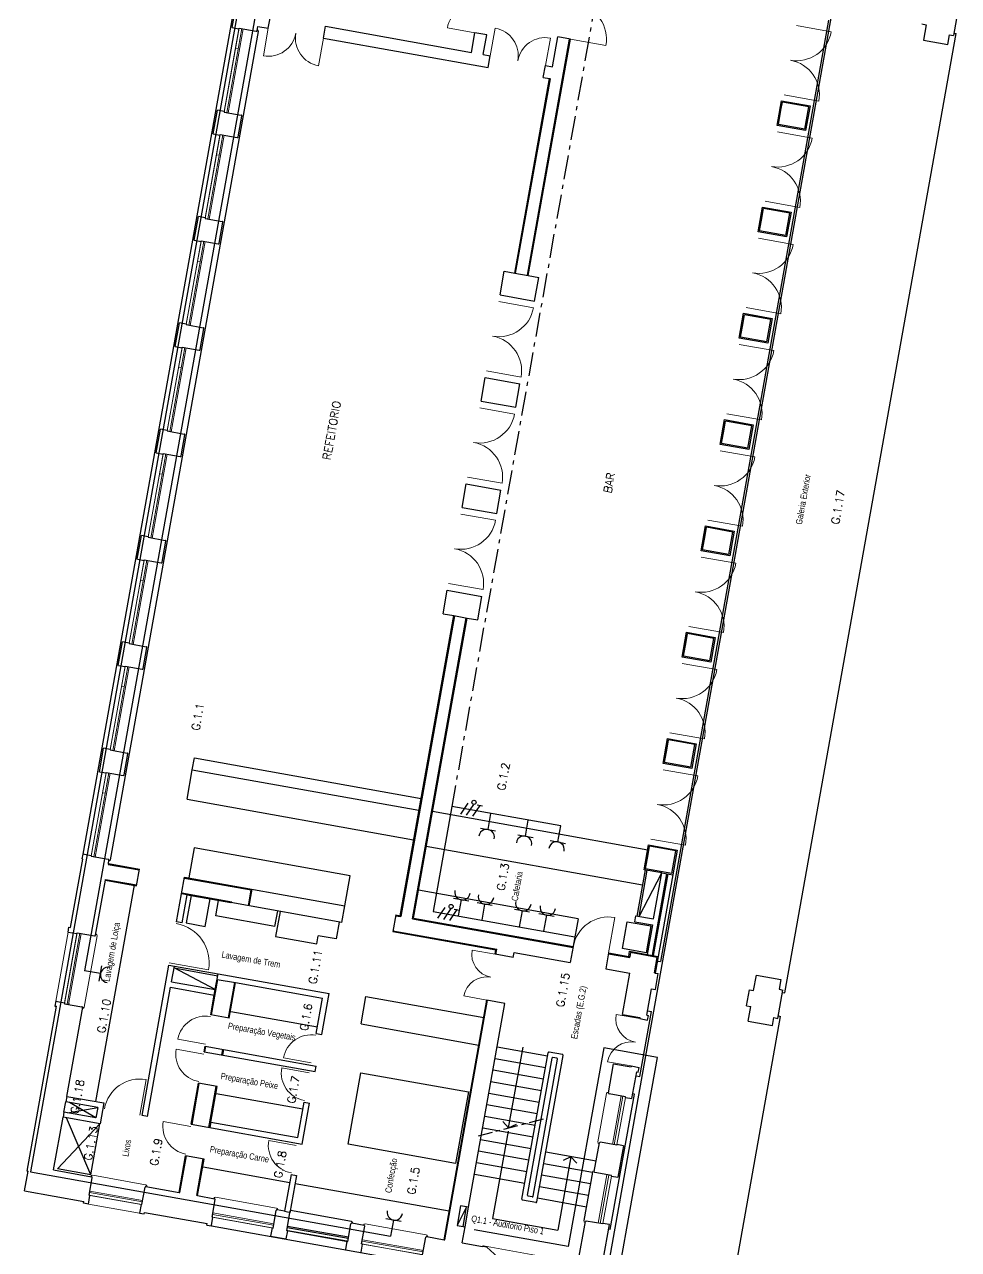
# Model space of a CAD drawing. Header units: millimetres. Extents: x -91023 to -90865, y -106382 to -106247.
# Drawn here: x -90984.23 to -90960.88, y -106333.04 to -106302.42 of the extents above; entities that cross this region are included whole.
import ezdxf

# ---------------------------------------------------------------- set-up
doc = ezdxf.new("R2010")
doc.units = ezdxf.units.MM
doc.header["$MEASUREMENT"] = 0
doc.linetypes.add('ACAD_ISO10W100', pattern=[18, 12, -3, 0, -3])
for name, color, linetype, lineweight in [('!00 Elementos Corte', 40, 'Continuous', 30), ('!01 Elementos Vista 1', 152, 'Continuous', 0), ('!02 Elementos Vista 2', 87, 'Continuous', 0), ('!07 Vaos - Janelas', 8, 'Continuous', 13), ('0-CIVIL', 8, 'Continuous', 0), ('LEGENDA', 7, 'Continuous', 0)]:
    doc.layers.add(name, color=color, linetype=linetype, lineweight=lineweight)
for name, color, linetype in [('Desenho base', 7, 'Continuous'), ('Quadros', 90, 'Continuous'), ('Tomadas', 1, 'Continuous')]:
    doc.layers.add(name, color=color, linetype=linetype)
doc.styles.add('Legenda cotas', font='ARIALN.TTF', dxfattribs={"height": 0.16})
doc.styles.get("Standard").update_dxf_attribs({"font": 'simplex.shx'})

# ---------------------------------------------------------------- blocks, each defined once
blk = doc.blocks.new('P90')
at = {"layer": '0-CIVIL'}
blk.add_line((0, 0), (0, 0.9), dxfattribs=at)
blk.add_arc((0, 0), 0.9, 0.0201, 89.9983, dxfattribs=at)
blk = doc.blocks.new('dfserw')
at = {"layer": '!00 Elementos Corte', "color": 8, "ltscale": 0.1}
for p, q in [((276.036, -166.745), (276.036, -166.575)), ((278.136, -166.575), (278.136, -166.745)), ((276.021, -166.745), (276.021, -167.18)), ((276.036, -166.745), (276.021, -166.745)), ((278.136, -166.745), (278.151, -166.745)), ((278.151, -166.745), (278.151, -167.18))]:
    blk.add_line(p, q, dxfattribs=at)
for centre, start, end in [((276.001, -167.18), 270, 0), ((278.171, -167.18), 180, 270)]:
    blk.add_arc(centre, 0.02, start, end, dxfattribs=at)
at = {"layer": '!02 Elementos Vista 2', "color": 8}
for p, q in [((278.151, -166.745), (276.021, -166.745)), ((276.021, -166.85), (278.151, -166.85))]:
    blk.add_line(p, q, dxfattribs=at)
at = {"layer": '!07 Vaos - Janelas', "color": 8}
for points in [[(276.021, -166.815), (278.151, -166.815)], [(276.036, -166.745), (278.136, -166.745)], [(277.636, -166.745), (277.636, -166.815)]]:
    blk.add_lwpolyline(points, dxfattribs=at)
blk = doc.blocks.new('lçpo')
at = {"layer": '!00 Elementos Corte', "color": 8, "ltscale": 0.1}
for p, q in [((253.51, -168.609), (253.51, -168.834)), ((255.27, -168.609), (255.27, -168.834)), ((253.49, -168.834), (253.49, -169.279)), ((253.51, -168.834), (253.49, -168.834)), ((253.51, -168.939), (253.49, -168.939)), ((255.27, -168.834), (255.29, -168.834)), ((255.29, -168.834), (255.29, -169.279)), ((255.29, -168.834), (255.29, -169.279))]:
    blk.add_line(p, q, dxfattribs=at)
for centre, start, end in [((253.47, -169.279), 270, 0), ((255.31, -169.279), 180, 270)]:
    blk.add_arc(centre, 0.02, start, end, dxfattribs=at)
at = {"layer": '!01 Elementos Vista 1', "color": 8}
for p, q in [((253.51, -168.609), (255.27, -168.609)), ((253.49, -169.339), (255.3, -169.339))]:
    blk.add_line(p, q, dxfattribs=at)
for centre, start, end in [((253.49, -169.299), 180, 270), ((255.3, -169.299), 270, 0)]:
    blk.add_arc(centre, 0.04, start, end, dxfattribs=at)
at = {"layer": '!02 Elementos Vista 2', "color": 8}
for p, q in [((255.29, -168.834), (253.49, -168.834)), ((253.49, -168.939), (255.29, -168.939))]:
    blk.add_line(p, q, dxfattribs=at)
at = {"layer": '!07 Vaos - Janelas', "color": 8}
for points in [[(253.49, -168.904), (255.29, -168.904)], [(253.51, -168.834), (255.27, -168.834)]]:
    blk.add_lwpolyline(points, dxfattribs=at)
blk = doc.blocks.new('ghoyuyuyuy')
at = {"layer": '!00 Elementos Corte', "color": 8, "ltscale": 0.1}
for p, q in [((248.645, -177.154), (248.855, -177.154)), ((248.855, -177.129), (249.3, -177.129)), ((248.855, -177.154), (248.855, -177.129)), ((248.855, -178.654), (248.645, -178.654)), ((248.855, -178.654), (248.855, -178.679)), ((248.855, -178.679), (249.3, -178.679))]:
    blk.add_line(p, q, dxfattribs=at)
for centre, start, end in [((249.3, -177.109), 270, 0), ((249.3, -178.699), 0, 90)]:
    blk.add_arc(centre, 0.02, start, end, dxfattribs=at)
at = {"layer": '!01 Elementos Vista 1', "color": 8}
blk.add_line((249.36, -178.678), (249.36, -177.13), dxfattribs=at)
for centre, start, end in [((249.32, -177.13), 0, 90), ((249.32, -178.678), 270, 0)]:
    blk.add_arc(centre, 0.04, start, end, dxfattribs=at)
at = {"layer": '!02 Elementos Vista 2', "color": 8}
for p, q in [((248.855, -177.129), (248.855, -178.679)), ((248.96, -178.679), (248.96, -177.129))]:
    blk.add_line(p, q, dxfattribs=at)
at = {"layer": '!07 Vaos - Janelas', "color": 8}
for points in [[(248.855, -178.654), (248.855, -177.154)], [(248.925, -178.679), (248.925, -177.129)]]:
    blk.add_lwpolyline(points, dxfattribs=at)
blk = doc.blocks.new('rt')
at = {"layer": '!00 Elementos Corte', "color": 8, "ltscale": 0.1}
for p, q in [((248.635, -170.249), (248.855, -170.249)), ((248.855, -170.229), (249.3, -170.229)), ((248.855, -170.249), (248.855, -170.229)), ((248.855, -171.549), (248.635, -171.549)), ((248.855, -171.549), (248.855, -171.569)), ((248.855, -171.569), (249.3, -171.569))]:
    blk.add_line(p, q, dxfattribs=at)
for centre, start, end in [((249.3, -170.209), 270, 0), ((249.3, -171.589), 0, 90)]:
    blk.add_arc(centre, 0.02, start, end, dxfattribs=at)
at = {"layer": '!01 Elementos Vista 1', "color": 8}
for p, q in [((248.635, -171.549), (248.635, -170.249)), ((249.36, -171.568), (249.36, -170.23))]:
    blk.add_line(p, q, dxfattribs=at)
for centre, start, end in [((249.32, -170.23), 0, 90), ((249.32, -171.568), 270, 0)]:
    blk.add_arc(centre, 0.04, start, end, dxfattribs=at)
at = {"layer": '!02 Elementos Vista 2', "color": 8}
for p, q in [((248.855, -170.229), (248.855, -171.569)), ((248.96, -171.569), (248.96, -170.229))]:
    blk.add_line(p, q, dxfattribs=at)
at = {"layer": '!07 Vaos - Janelas', "color": 8}
for points in [[(248.855, -171.549), (248.855, -170.249)], [(248.925, -171.569), (248.925, -170.229)]]:
    blk.add_lwpolyline(points, dxfattribs=at)
blk = doc.blocks.new('ghh')
at = {"layer": '!00 Elementos Corte', "color": 8, "ltscale": 0.1}
for p, q in [((252.38, -183.069), (252.38, -182.649)), ((253.61, -183.069), (253.61, -182.649)), ((252.395, -183.069), (252.38, -183.069)), ((252.395, -183.234), (252.395, -183.069)), ((253.595, -183.069), (253.595, -183.234)), ((253.595, -183.069), (253.61, -183.069))]:
    blk.add_line(p, q, dxfattribs=at)
for centre, start, end in [((252.36, -182.649), 0, 90), ((253.63, -182.649), 90, 180)]:
    blk.add_arc(centre, 0.02, start, end, dxfattribs=at)
at = {"layer": '!01 Elementos Vista 1', "color": 8}
for p, q in [((252.34, -182.629), (252.34, -182.629)), ((253.61, -182.589), (252.38, -182.589)), ((253.65, -182.629), (253.65, -182.629))]:
    blk.add_line(p, q, dxfattribs=at)
for centre, start, end in [((252.38, -182.629), 90, 180), ((253.61, -182.629), 0, 90)]:
    blk.add_arc(centre, 0.04, start, end, dxfattribs=at)
at = {"layer": '!02 Elementos Vista 2', "color": 8}
blk.add_line((252.38, -182.954), (253.61, -182.954), dxfattribs=at)
at = {"layer": '!07 Vaos - Janelas', "color": 8}
for p, q in [((252.38, -182.999), (253.61, -182.999)), ((252.395, -183.069), (253.595, -183.069))]:
    blk.add_line(p, q, dxfattribs=at)
blk = doc.blocks.new('dfrrrt')
at = {"layer": '!00 Elementos Corte', "color": 8, "ltscale": 0.1}
for p, q in [((-71635.667, -120688.389), (-71635.667, -120688.384)), ((-71635.557, -120688.384), (-71635.667, -120688.384)), ((-71635.557, -120688.384), (-71635.247, -120688.584)), ((-71633.877, -120688.384), (-71634.187, -120688.584)), ((-71633.877, -120688.384), (-71633.767, -120688.384)), ((-71633.767, -120688.389), (-71633.767, -120688.384)), ((-71635.247, -120689.009), (-71635.247, -120688.584)), ((-71635.247, -120689.009), (-71635.247, -120688.584)), ((-71634.187, -120689.009), (-71634.187, -120688.584)), ((-71634.187, -120689.009), (-71634.187, -120688.584)), ((-71635.297, -120689.009), (-71635.717, -120689.139)), ((-71635.717, -120689.164), (-71635.717, -120689.139)), ((-71635.717, -120689.164), (-71635.717, -120689.139)), ((-71635.247, -120689.009), (-71635.297, -120689.009)), ((-71634.187, -120689.009), (-71634.137, -120689.009)), ((-71634.137, -120689.009), (-71633.717, -120689.139)), ((-71633.717, -120689.164), (-71633.717, -120689.139))]:
    blk.add_line(p, q, dxfattribs=at)
at = {"layer": '!01 Elementos Vista 1', "color": 8}
for p, q in [((-71635.667, -120688.384), (-71635.667, -120688.384)), ((-71635.652, -120688.369), (-71633.782, -120688.369))]:
    blk.add_line(p, q, dxfattribs=at)
for centre, start, end in [((-71635.652, -120688.384), 90, 180), ((-71633.782, -120688.384), 360, 90)]:
    blk.add_arc(centre, 0.015, start, end, dxfattribs=at)
at = {"layer": '!07 Vaos - Janelas', "color": 8}
for points in [[(-71634.187, -120688.584), (-71635.247, -120688.584)], [(-71635.247, -120688.654), (-71634.187, -120688.654)], [(-71634.717, -120688.584), (-71634.717, -120688.654)]]:
    blk.add_lwpolyline(points, dxfattribs=at)

msp = doc.modelspace()

# ---------------------------------------------------------------- linework, layer by layer
at = {"layer": 'Desenho base'}
for p, q in [((-90982.768, -106323.161), (-90978.601, -106299.83)), ((-90964.126, -106302.309), (-90968.33, -106325.846)), ((-90982.082, -106323.299), (-90978.384, -106302.596)), ((-90971.656, -106308.689), (-90970.601, -106302.783)), ((-90965.224, -106326.624), (-90960.941, -106302.644)), ((-90960.995, -106302.634), (-90960.941, -106302.644)), ((-90971.951, -106308.636), (-90971.082, -106303.773)), ((-90971.102, -106303.77), (-90971.082, -106303.773)), ((-90965.317, -106304.564), (-90965.28, -106304.358)), ((-90964.625, -106304.475), (-90965.28, -106304.358)), ((-90965.38, -106304.919), (-90965.317, -106304.564)), ((-90964.725, -106305.036), (-90964.625, -106304.475)), ((-90964.725, -106305.036), (-90965.38, -106304.919)), ((-90965.791, -106307.222), (-90965.754, -106307.016)), ((-90965.1, -106307.133), (-90965.754, -106307.016)), ((-90965.2, -106307.694), (-90965.1, -106307.133)), ((-90965.855, -106307.577), (-90965.791, -106307.222)), ((-90965.2, -106307.694), (-90965.855, -106307.577)), ((-90972.342, -106309.176), (-90972.236, -106308.585)), ((-90972.236, -106308.585), (-90971.971, -106308.633)), ((-90971.971, -106308.633), (-90971.636, -106308.693)), ((-90971.636, -106308.693), (-90971.37, -106308.74)), ((-90971.476, -106309.331), (-90971.37, -106308.74)), ((-90972.342, -106309.176), (-90971.476, -106309.331)), ((-90966.329, -106310.235), (-90966.266, -106309.88)), ((-90966.266, -106309.88), (-90966.229, -106309.674)), ((-90965.574, -106309.79), (-90966.229, -106309.674)), ((-90965.675, -106310.352), (-90965.574, -106309.79)), ((-90965.675, -106310.352), (-90966.329, -106310.235)), ((-90972.817, -106311.834), (-90972.711, -106311.243)), ((-90972.711, -106311.243), (-90971.845, -106311.398)), ((-90971.95, -106311.989), (-90971.845, -106311.398)), ((-90972.817, -106311.834), (-90971.95, -106311.989)), ((-90966.741, -106312.538), (-90966.704, -106312.332)), ((-90966.049, -106312.448), (-90966.704, -106312.332)), ((-90966.804, -106312.893), (-90966.741, -106312.538)), ((-90966.149, -106313.01), (-90966.049, -106312.448)), ((-90966.149, -106313.01), (-90966.804, -106312.893)), ((-90973.291, -106314.492), (-90973.186, -106313.901)), ((-90973.186, -106313.901), (-90972.319, -106314.056)), ((-90972.425, -106314.647), (-90972.319, -106314.056)), ((-90973.291, -106314.492), (-90972.425, -106314.647)), ((-90967.215, -106315.196), (-90967.179, -106314.989)), ((-90966.524, -106315.106), (-90967.179, -106314.989)), ((-90967.279, -106315.551), (-90967.215, -106315.196)), ((-90966.624, -106315.667), (-90966.524, -106315.106)), ((-90966.624, -106315.667), (-90967.279, -106315.551)), ((-90973.766, -106317.15), (-90973.661, -106316.559)), ((-90973.661, -106316.559), (-90972.794, -106316.714)), ((-90972.9, -106317.305), (-90972.794, -106316.714)), ((-90973.48, -106317.201), (-90974.824, -106324.722)), ((-90973.766, -106317.15), (-90973.5, -106317.197)), ((-90973.5, -106317.197), (-90973.166, -106317.257)), ((-90974.528, -106324.775), (-90973.185, -106317.254)), ((-90973.166, -106317.257), (-90972.9, -106317.305)), ((-90967.753, -106318.209), (-90967.69, -106317.854)), ((-90967.69, -106317.854), (-90967.653, -106317.647)), ((-90966.999, -106317.764), (-90967.653, -106317.647)), ((-90967.099, -106318.325), (-90966.999, -106317.764)), ((-90967.099, -106318.325), (-90967.753, -106318.209)), ((-90968.165, -106320.512), (-90968.128, -106320.305)), ((-90967.473, -106320.422), (-90968.128, -106320.305)), ((-90968.228, -106320.866), (-90968.165, -106320.512)), ((-90967.574, -106320.983), (-90967.473, -106320.422)), ((-90967.574, -106320.983), (-90968.228, -106320.866)), ((-90980.168, -106321.788), (-90980.036, -106321.05)), ((-90980.036, -106321.05), (-90974.369, -106322.062)), ((-90980.168, -106321.788), (-90974.501, -106322.8)), ((-90968.65, -106323.056), (-90974.03, -106322.096)), ((-90976.089, -106323.699), (-90979.987, -106323.003)), ((-90968.777, -106323.936), (-90974.186, -106322.97)), ((-90968.64, -106323.17), (-90968.603, -106322.963)), ((-90967.948, -106323.08), (-90968.603, -106322.963)), ((-90968.703, -106323.524), (-90968.64, -106323.17)), ((-90968.048, -106323.641), (-90967.948, -106323.08)), ((-90982.135, -106323.396), (-90982.138, -106323.415)), ((-90982.138, -106323.415), (-90981.36, -106323.554)), ((-90968.048, -106323.641), (-90968.703, -106323.524)), ((-90968.177, -106323.649), (-90968.541, -106325.687)), ((-90968.147, -106323.654), (-90968.511, -106325.692)), ((-90981.49, -106323.938, 0), (-90982.455, -106329.342, 0)), ((-90982.208, -106323.809), (-90982.205, -106323.79)), ((-90982.205, -106323.79), (-90981.427, -106323.928)), ((-90980.233, -106323.756), (-90978.56, -106324.055)), ((-90980.3, -106324.13), (-90979.05, -106324.353)), ((-90978.63, -106324.448), (-90978.56, -106324.055)), ((-90978.61, -106324.452), (-90978.536, -106324.038)), ((-90970.388, -106324.773), (-90974.38, -106324.059)), ((-90979.445, -106324.701), (-90979.377, -106324.315)), ((-90979.053, -106324.373), (-90979.05, -106324.353)), ((-90977.969, -106324.965), (-90977.9, -106324.579)), ((-90977.842, -106324.589), (-90977.955, -106325.216)), ((-90977.969, -106324.965), (-90979.445, -106324.701)), ((-90976.367, -106324.858), (-90976.442, -106325.28)), ((-90974.952, -106324.699), (-90974.824, -106324.722)), ((-90974.528, -106324.775), (-90970.517, -106325.491)), ((-90970.388, -106324.773), (-90970.511, -106325.462)), ((-90976.921, -106325.401), (-90976.885, -106325.201)), ((-90976.442, -106325.28), (-90976.885, -106325.201)), ((-90975.019, -106325.073), (-90972.425, -106325.536)), ((-90977.955, -106325.216), (-90976.921, -106325.401)), ((-90972.447, -106325.664), (-90972.425, -106325.536)), ((-90969.631, -106325.649), (-90969.099, -106325.744)), ((-90969.099, -106325.744), (-90969.096, -106325.725)), ((-90969.077, -106325.621), (-90969.096, -106325.725)), ((-90968.413, -106325.74), (-90969.077, -106325.621)), ((-90968.482, -106326.129), (-90968.413, -106325.74)), ((-90980.493, -106326.005), (-90979.4, -106326.2)), ((-90980.484, -106325.956), (-90979.391, -106326.151)), ((-90968.409, -106325.832), (-90968.33, -106325.846)), ((-90979.554, -106327.178), (-90979.396, -106326.292)), ((-90979.131, -106327.254), (-90978.973, -106326.368)), ((-90968.482, -106326.129), (-90968.463, -106326.132)), ((-90975.817, -106327.405), (-90975.693, -106326.716)), ((-90975.694, -106326.716), (-90972.75, -106327.242)), ((-90965.278, -106326.615), (-90965.224, -106326.624)), ((-90973.722, -106332.801), (-90972.652, -106326.811)), ((-90979.072, -106327.092), (-90976.906, -106327.479)), ((-90968.844, -106328.721), (-90968.554, -106327.096)), ((-90968.652, -106327.079), (-90968.554, -106327.096)), ((-90966.661, -106334.672), (-90965.329, -106327.215)), ((-90965.383, -106327.205), (-90965.329, -106327.215)), ((-90975.817, -106327.405), (-90972.873, -106327.931)), ((-90979.72, -106328.104), (-90979.695, -106327.966)), ((-90979.296, -106328.179), (-90979.272, -106328.042)), ((-90972.465, -106328.265), (-90971.205, -106328.49)), ((-90972.413, -106327.976), (-90971.153, -106328.201)), ((-90972.126, -106330.005), (-90971.765, -106327.986)), ((-90971.793, -106331.785), (-90971.139, -106328.123)), ((-90971.654, -106331.688), (-90971.042, -106328.262)), ((-90971.419, -106331.852), (-90970.765, -106328.189)), ((-90970.781, -106328.166), (-90971.116, -106328.106)), ((-90970.921, -106328.263), (-90971.019, -106328.246)), ((-90972.517, -106328.554), (-90971.257, -106328.78)), ((-90971.516, -106331.712), (-90970.904, -106328.286)), ((-90972.568, -106328.844), (-90971.308, -106329.069)), ((-90968.942, -106328.703), (-90968.844, -106328.721)), ((-90980.043, -106329.915), (-90979.86, -106328.891)), ((-90979.62, -106329.991), (-90979.437, -106328.967)), ((-90979.437, -106329.14), (-90977.272, -106329.526)), ((-90972.62, -106329.133), (-90971.36, -106329.358)), ((-90969.588, -106332.544), (-90968.983, -106329.158)), ((-90968.983, -106329.158), (-90969.022, -106329.151)), ((-90972.672, -106329.422), (-90971.412, -106329.647)), ((-90972.723, -106329.711), (-90971.463, -106329.936)), ((-90982.574, -106331.175), (-90982.346, -106329.9)), ((-90972.775, -106330), (-90971.515, -106330.225)), ((-90972.14, -106330.086), (-90972.529, -106332.265)), ((-90972.126, -106330.005), (-90972.274, -106329.847)), ((-90972.126, -106330.005), (-90971.932, -106329.909)), ((-90972.826, -106330.289), (-90971.566, -106330.514)), ((-90980.347, -106331.618), (-90980.184, -106330.703)), ((-90972.878, -106330.578), (-90971.618, -106330.803)), ((-90969.938, -106330.836), (-90971.198, -106330.611)), ((-90979.924, -106331.694), (-90979.761, -106330.778)), ((-90979.766, -106330.98), (-90977.6, -106331.367)), ((-90972.93, -106330.867), (-90971.67, -106331.092)), ((-90970.029, -106331.117), (-90971.249, -106330.899)), ((-90970.568, -106330.724), (-90970.895, -106332.557)), ((-90970.568, -106330.724), (-90970.762, -106330.82)), ((-90970.568, -106330.724), (-90970.419, -106330.881)), ((-90982.574, -106331.175), (-90983.406, -106331.026)), ((-90972.981, -106331.156), (-90971.721, -106331.381)), ((-90970.08, -106331.405), (-90971.301, -106331.187)), ((-90970.027, -106331.11), (-90970.243, -106332.321)), ((-90980.367, -106331.615), (-90980.347, -106331.618)), ((-90977.463, -106331.392), (-90973.614, -106332.079)), ((-90970.131, -106331.693), (-90971.352, -106331.475)), ((-90979.904, -106331.697), (-90979.924, -106331.694)), ((-90971.443, -106331.868), (-90971.777, -106331.808)), ((-90971.54, -106331.728), (-90971.638, -106331.711)), ((-90970.183, -106331.981), (-90971.403, -106331.763)), ((-90976.059, -106332.343), (-90977.583, -106332.071)), ((-90979.557, -106332.455), (-90974.34, -106333.387)), ((-90976.128, -106332.737), (-90977.654, -106332.465)), ((-90972.529, -106332.265), (-90970.895, -106332.557)), ((-90969.588, -106332.544), (-90969.627, -106332.537)), ((-90977.673, -106332.568), (-90976.147, -106332.841)), ((-90973.742, -106332.798), (-90973.722, -106332.801))]:
    msp.add_line(p, q, dxfattribs=at)
at = {"layer": 'Desenho base', "ltscale": 0.1}
for p, q in [((-90979.036, -106302.495), (-90978.931, -106301.904)), ((-90978.136, -106302.514), (-90978.083, -106302.218)), ((-90960.879, -106301.984), (-90961.005, -106302.693)), ((-90978.415, -106302.57), (-90978.397, -106302.467)), ((-90978.397, -106302.467), (-90978.136, -106302.514)), ((-90976.757, -106302.76), (-90976.705, -106302.464)), ((-90976.705, -106302.464), (-90973.057, -106303.116)), ((-90961.792, -106302.405), (-90961.689, -106302.424)), ((-90961.689, -106302.424), (-90961.757, -106302.808)), ((-90976.757, -106302.76), (-90972.638, -106303.496)), ((-90973.057, -106303.116), (-90972.97, -106302.624)), ((-90972.674, -106302.676), (-90972.97, -106302.624)), ((-90972.762, -106303.169), (-90972.674, -106302.676)), ((-90971.636, -106308.693), (-90970.581, -106302.786)), ((-90971.03, -106303.478), (-90970.896, -106302.73)), ((-90970.581, -106302.786), (-90970.896, -106302.73)), ((-90961.757, -106302.808), (-90961.147, -106302.917)), ((-90961.147, -106302.917), (-90961.104, -106302.676)), ((-90961.104, -106302.676), (-90961.005, -106302.693)), ((-90972.762, -106303.169), (-90972.585, -106303.2)), ((-90972.638, -106303.496), (-90972.585, -106303.2)), ((-90972.638, -106303.496), (-90972.585, -106303.2)), ((-90971.26, -106303.742), (-90971.207, -106303.446)), ((-90971.207, -106303.446), (-90971.03, -106303.478)), ((-90971.26, -106303.742), (-90971.102, -106303.77)), ((-90971.971, -106308.633), (-90971.102, -106303.77)), ((-90979.511, -106305.153), (-90979.406, -106304.562)), ((-90978.89, -106305.228), (-90978.797, -106304.707)), ((-90979.986, -106307.811), (-90979.88, -106307.22)), ((-90979.364, -106307.886), (-90979.271, -106307.364)), ((-90980.461, -106310.469), (-90980.355, -106309.878)), ((-90979.839, -106310.544), (-90979.746, -106310.022)), ((-90980.935, -106313.127), (-90980.83, -106312.536)), ((-90980.314, -106313.202), (-90980.221, -106312.68)), ((-90981.41, -106315.785), (-90981.305, -106315.194)), ((-90980.789, -106315.86), (-90980.695, -106315.338)), ((-90974.84, -106324.699), (-90973.5, -106317.197)), ((-90974.505, -106324.758), (-90973.166, -106317.257)), ((-90981.885, -106318.443), (-90981.779, -106317.852)), ((-90981.263, -106318.518), (-90981.17, -106317.996)), ((-90982.359, -106321.101), (-90982.254, -106320.51)), ((-90981.738, -106321.176), (-90981.645, -106320.654)), ((-90968.738, -106323.549), (-90968.627, -106322.928)), ((-90968.627, -106322.928), (-90967.913, -106323.056)), ((-90967.913, -106323.056), (-90968.024, -106323.676)), ((-90983.08, -106324.994), (-90982.774, -106323.282)), ((-90982.789, -106323.279), (-90982.768, -106323.161)), ((-90982.774, -106323.282), (-90982.789, -106323.279)), ((-90982.729, -106323.168), (-90982.768, -106323.161)), ((-90982.135, -106323.396), (-90982.12, -106323.312)), ((-90982.135, -106323.396), (-90981.357, -106323.535)), ((-90981.431, -106323.948), (-90981.357, -106323.535)), ((-90981.431, -106323.948), (-90981.357, -106323.535)), ((-90968.3, -106323.627), (-90968.738, -106323.549)), ((-90982.455, -106325.187), (-90982.208, -106323.809)), ((-90982.208, -106323.809), (-90981.431, -106323.948)), ((-90980.304, -106324.149), (-90980.23, -106323.736)), ((-90980.23, -106323.736), (-90976.223, -106324.452)), ((-90968.024, -106323.676), (-90968.463, -106326.132)), ((-90980.166, -106324.174), (-90979.073, -106324.369)), ((-90976.297, -106324.865), (-90979.073, -106324.369)), ((-90976.297, -106324.865), (-90976.223, -106324.452)), ((-90974.948, -106324.679), (-90975.022, -106325.093)), ((-90974.948, -106324.679), (-90974.84, -106324.699)), ((-90974.505, -106324.758), (-90970.513, -106325.471)), ((-90968.97, -106324.848), (-90968.532, -106324.926)), ((-90968.943, -106324.7), (-90968.505, -106324.779)), ((-90983.141, -106325.106), (-90983.12, -106324.987)), ((-90983.12, -106324.987), (-90983.08, -106324.994)), ((-90975.022, -106325.093), (-90972.448, -106325.553)), ((-90968.532, -106324.926), (-90968.664, -106325.665)), ((-90970.513, -106325.471), (-90970.584, -106325.865)), ((-90972.467, -106325.661), (-90972.448, -106325.553)), ((-90972.014, -106325.742), (-90972.467, -106325.661)), ((-90972.014, -106325.742), (-90971.991, -106325.614)), ((-90971.991, -106325.614), (-90970.584, -106325.865)), ((-90969.627, -106325.63), (-90969.698, -106326.023)), ((-90969.627, -106325.63), (-90969.125, -106325.719)), ((-90969.125, -106325.719), (-90969.102, -106325.586)), ((-90969.102, -106325.586), (-90968.664, -106325.665)), ((-90981.293, -106329.692), (-90980.622, -106325.931)), ((-90980.622, -106325.931), (-90980.484, -106325.956)), ((-90980.554, -106326.35), (-90980.484, -106325.956)), ((-90979.462, -106326.545), (-90980.493, -106326.005)), ((-90969.698, -106326.023), (-90969.097, -106326.131)), ((-90980.554, -106326.35), (-90979.462, -106326.545)), ((-90979.462, -106326.545), (-90979.391, -106326.151)), ((-90979.391, -106326.151), (-90976.615, -106326.647)), ((-90979.111, -106327.258), (-90978.953, -106326.372)), ((-90978.953, -106326.372), (-90976.778, -106326.76)), ((-90969.283, -106327.169), (-90969.097, -106326.131)), ((-90968.455, -106326.545), (-90968.384, -106326.146)), ((-90966.002, -106326.572), (-90965.933, -106326.188)), ((-90965.933, -106326.188), (-90965.323, -106326.297)), ((-90965.323, -106326.297), (-90965.366, -106326.538)), ((-90981.156, -106329.716), (-90980.579, -106326.487)), ((-90980.579, -106326.487), (-90979.486, -106326.683)), ((-90979.574, -106327.175), (-90979.486, -106326.683)), ((-90976.798, -106327.671), (-90976.615, -106326.647)), ((-90968.671, -106327.182), (-90968.554, -106326.527)), ((-90968.554, -106326.527), (-90968.455, -106326.545)), ((-90966.176, -106326.952), (-90966.105, -106326.553)), ((-90966.105, -106326.553), (-90966.002, -106326.572)), ((-90965.394, -106327.264), (-90965.267, -106326.556)), ((-90965.366, -106326.538), (-90965.267, -106326.556)), ((-90984.168, -106331.083), (-90983.432, -106326.963)), ((-90983.448, -106326.823), (-90983.471, -106326.956)), ((-90983.471, -106326.956), (-90983.432, -106326.963)), ((-90983.174, -106329.214), (-90982.775, -106326.984)), ((-90976.936, -106327.646), (-90976.778, -106326.76)), ((-90973.742, -106332.798), (-90972.672, -106326.808)), ((-90973.129, -106331.983), (-90972.219, -106326.889)), ((-90972.219, -106326.889), (-90972.672, -106326.808)), ((-90966.176, -106326.952), (-90966.073, -106326.971)), ((-90966.138, -106327.335), (-90966.073, -106326.971)), ((-90969.283, -106327.169), (-90968.845, -106327.247)), ((-90968.845, -106327.247), (-90968.849, -106327.272)), ((-90968.849, -106327.272), (-90968.652, -106327.307)), ((-90968.671, -106327.182), (-90968.631, -106327.189)), ((-90968.652, -106327.307), (-90968.631, -106327.189)), ((-90966.138, -106327.335), (-90965.528, -106327.444)), ((-90965.528, -106327.444), (-90965.492, -106327.247)), ((-90965.492, -106327.247), (-90965.394, -106327.264)), ((-90976.936, -106327.646), (-90976.798, -106327.671)), ((-90979.739, -106328.1), (-90979.715, -106327.962)), ((-90979.739, -106328.1), (-90976.963, -106328.596)), ((-90979.715, -106327.962), (-90976.939, -106328.458)), ((-90976.963, -106328.596), (-90976.939, -106328.458)), ((-90969.633, -106329.128), (-90969.503, -106328.4)), ((-90969.503, -106328.4), (-90969.064, -106328.478)), ((-90969.06, -106328.453), (-90969.064, -106328.478)), ((-90969.06, -106328.453), (-90968.863, -106328.489)), ((-90968.884, -106328.607), (-90968.863, -106328.489)), ((-90969.043, -106329.269), (-90968.924, -106328.6)), ((-90968.924, -106328.6), (-90968.884, -106328.607)), ((-90980.063, -106329.912), (-90979.88, -106328.888)), ((-90979.576, -106329.856), (-90979.417, -106328.97)), ((-90983.244, -106329.608), (-90983.198, -106329.352)), ((-90983.174, -106329.214), (-90982.248, -106329.379)), ((-90982.248, -106329.379), (-90982.341, -106329.901)), ((-90977.4, -106330.245), (-90977.242, -106329.359)), ((-90977.287, -106330.407), (-90977.104, -106329.384)), ((-90977.242, -106329.359), (-90977.104, -106329.384)), ((-90983.502, -106331.055), (-90983.267, -106329.735)), ((-90982.341, -106329.901), (-90983.267, -106329.735)), ((-90982.447, -106329.75), (-90983.244, -106329.608)), ((-90980.063, -106329.912), (-90977.287, -106330.407)), ((-90979.576, -106329.856), (-90977.4, -106330.245)), ((-90969.984, -106331.097), (-90969.856, -106330.378)), ((-90980.367, -106331.615), (-90980.204, -106330.699)), ((-90969.254, -106330.45), (-90969.395, -106331.238)), ((-90979.904, -106331.697), (-90979.741, -106330.782)), ((-90984.231, -106331.58), (-90984.143, -106331.087)), ((-90984.231, -106331.58), (-90984.143, -106331.087)), ((-90984.168, -106331.083), (-90984.143, -106331.087)), ((-90983.502, -106331.055), (-90982.552, -106331.224)), ((-90977.565, -106331.17), (-90977.729, -106332.086)), ((-90977.427, -106331.195), (-90977.594, -106332.13)), ((-90977.565, -106331.17), (-90977.427, -106331.195)), ((-90984.231, -106331.58), (-90982.745, -106331.845)), ((-90981.194, -106331.467), (-90980.367, -106331.615)), ((-90982.752, -106331.885), (-90982.745, -106331.845)), ((-90982.634, -106331.906), (-90982.752, -106331.885)), ((-90979.904, -106331.697), (-90979.481, -106331.773)), ((-90981.354, -106332.134), (-90981.236, -106332.155)), ((-90981.236, -106332.155), (-90981.229, -106332.116)), ((-90981.229, -106332.116), (-90979.668, -106332.395)), ((-90977.729, -106332.086), (-90977.916, -106332.052)), ((-90977.673, -106332.568), (-90977.594, -106332.13)), ((-90973.178, -106331.974), (-90973.414, -106332.44)), ((-90979.675, -106332.434), (-90979.668, -106332.395)), ((-90979.675, -106332.434), (-90979.557, -106332.455)), ((-90979.555, -106332.445), (-90979.557, -106332.455)), ((-90976.147, -106332.841), (-90976.069, -106332.403)), ((-90975.74, -106332.441), (-90976.045, -106332.386)), ((-90973.289, -106332.879), (-90973.217, -106332.475)), ((-90970.395, -106333.396), (-90970.208, -106332.347)), ((-90969.764, -106333.305), (-90969.606, -106332.419)), ((-90978.079, -106332.709), (-90977.685, -106332.779)), ((-90977.685, -106332.779), (-90977.648, -106332.573)), ((-90977.648, -106332.573), (-90977.673, -106332.568)), ((-90976.171, -106332.836), (-90976.208, -106333.043)), ((-90976.171, -106332.836), (-90976.147, -106332.841)), ((-90974.175, -106332.721), (-90973.742, -106332.798)), ((-90973.289, -106332.879), (-90972.777, -106332.97))]:
    msp.add_line(p, q, dxfattribs=at)
for points in [[(-90964.59, -106304.45), (-90964.701, -106305.071), (-90965.415, -106304.943), (-90965.304, -106304.323)], [(-90965.065, -106307.108), (-90965.176, -106307.728), (-90965.889, -106307.601), (-90965.779, -106306.981)], [(-90965.54, -106309.766), (-90965.65, -106310.386), (-90966.364, -106310.259), (-90966.253, -106309.639)], [(-90966.014, -106312.424), (-90966.125, -106313.044), (-90966.839, -106312.917), (-90966.728, -106312.297)], [(-90966.489, -106315.082), (-90966.6, -106315.702), (-90967.314, -106315.575), (-90967.203, -106314.955)], [(-90966.964, -106317.74), (-90967.075, -106318.36), (-90967.788, -106318.233), (-90967.678, -106317.613)], [(-90967.439, -106320.398), (-90967.549, -106321.018), (-90968.263, -106320.891), (-90968.152, -106320.271)]]:
    msp.add_lwpolyline(points, close=True, dxfattribs=at)
at = {"layer": 'Desenho base'}
for points in [[(-90980.036, -106321.05), (-90979.983, -106320.754), (-90974.316, -106321.766)], [(-90979.987, -106323.003), (-90980.121, -106323.755)], [(-90968.914, -106324.706), (-90968.708, -106323.554)], [(-90968.865, -106324.714), (-90968.659, -106323.563)], [(-90968.3, -106323.627), (-90968.024, -106323.676)], [(-90976.223, -106324.452), (-90976.089, -106323.699)], [(-90980.166, -106324.174), (-90980.304, -106324.149)], [(-90980.067, -106324.192), (-90980.19, -106324.88), (-90979.715, -106324.965), (-90979.592, -106324.277)], [(-90968.664, -106325.665), (-90968.388, -106325.714)], [(-90979.416, -106326.289), (-90978.953, -106326.372)], [(-90979.486, -106326.683), (-90979.462, -106326.545)], [(-90979.252, -106328.045), (-90979.277, -106328.183)], [(-90983.174, -106329.214), (-90983.198, -106329.352)], [(-90982.447, -106329.75), (-90983.11, -106329.367)], [(-90983.244, -106329.608), (-90983.267, -106329.735)], [(-90982.574, -106331.175), (-90983.178, -106329.751)], [(-90983.155, -106329.623), (-90982.401, -106329.494)], [(-90982.346, -106329.9), (-90983.406, -106331.026)], [(-90979.576, -106329.856), (-90979.6, -106329.994)], [(-90973.266, -106332.466), (-90973.178, -106331.974)], [(-90973.217, -106332.475), (-90973.129, -106331.983)], [(-90976.135, -106332.772), (-90977.66, -106332.499)], [(-90976.171, -106332.836), (-90977.648, -106332.573)]]:
    msp.add_lwpolyline(points, dxfattribs=at)
at = {"layer": 'Desenho base', "ltscale": 0.1}
for points in [[(-90968.865, -106324.714), (-90968.3, -106323.627)], [(-90968.505, -106324.779), (-90968.3, -106323.627)], [(-90980.428, -106324.848), (-90980.304, -106324.149)], [(-90980.291, -106324.873), (-90980.166, -106324.174)], [(-90980.291, -106324.873), (-90980.428, -106324.848)], [(-90968.97, -106324.848), (-90968.943, -106324.7)], [(-90968.463, -106326.132), (-90968.384, -106326.146)], [(-90979.111, -106327.258), (-90979.574, -106327.175)], [(-90979.417, -106328.97), (-90979.88, -106328.888)], [(-90982.401, -106329.494), (-90983.198, -106329.352)], [(-90982.401, -106329.494), (-90982.447, -106329.75)], [(-90981.156, -106329.716), (-90981.293, -106329.692)], [(-90979.741, -106330.782), (-90980.204, -106330.699)], [(-90977.729, -106332.086), (-90977.611, -106332.107)], [(-90973.129, -106331.983), (-90973.326, -106331.948), (-90973.414, -106332.44), (-90973.217, -106332.475)]]:
    msp.add_lwpolyline(points, dxfattribs=at)
at = {"layer": 'Desenho base'}
for points in [[(-90969.282, -106325.519), (-90969.163, -106324.849), (-90968.572, -106324.954), (-90968.692, -106325.624)], [(-90973.133, -106329.103), (-90973.452, -106330.889), (-90976.142, -106330.409), (-90975.823, -106328.623)]]:
    msp.add_lwpolyline(points, close=True, dxfattribs=at)
at = {"layer": 'Desenho base', "linetype": 'ACAD_ISO10W100', "ltscale": 0.03}
msp.add_lwpolyline([(-90971.264, -106329.785), (-90972.919, -106330.216)], dxfattribs=at)
at = {"layer": 'Desenho base'}
for centre, radius, start, end in [((-90978.419, -106302.59), 0.035, 349.8735, 79.8735), ((-90982.116, -106323.292), 0.035, 259.8735, 349.8735), ((-90971.12, -106328.126), 0.02, 79.8735, 169.8735), ((-90971.023, -106328.265), 0.02, 79.8735, 169.8735), ((-90970.924, -106328.283), 0.02, 349.8735, 79.8735), ((-90970.785, -106328.186), 0.02, 349.8735, 79.8735), ((-90971.774, -106331.788), 0.02, 169.8735, 259.8735), ((-90971.634, -106331.691), 0.02, 169.8735, 259.8735), ((-90971.536, -106331.709), 0.02, 259.8735, 349.8735), ((-90971.439, -106331.848), 0.02, 259.8735, 349.8735), ((-90977.59, -106332.111), 0.04, 79.8735, 81.6932), ((-90976.066, -106332.383), 0.04, 349.8735, 79.8735)]:
    msp.add_arc(centre, radius, start, end, dxfattribs=at)
at = {"layer": 'Desenho base', "ltscale": 0.1}
for centre, start, end in [((-90977.614, -106332.127), 349.8735, 79.8735), ((-90976.049, -106332.406), 79.8735, 169.8735)]:
    msp.add_arc(centre, 0.02, start, end, dxfattribs=at)
at = {"layer": 'Quadros'}
for p, q in [((-90966.665, -106316.832), (-90963.722, -106300.353)), ((-90968.554, -106327.409), (-90966.665, -106316.832)), ((-90968.737, -106328.434), (-90968.554, -106327.409)), ((-90969.748, -106328.003), (-90970.635, -106332.969)), ((-90968.407, -106328.241), (-90969.748, -106328.003)), ((-90969.044, -106331.806), (-90968.407, -106328.241)), ((-90971.615, -106344.549), (-90968.737, -106328.434)), ((-90970.818, -106341.743), (-90969.044, -106331.806)), ((-90970.635, -106332.969), (-90972.99, -106332.549))]:
    msp.add_line(p, q, dxfattribs=at)
at = {"layer": 'Tomadas', "linetype": 'ByBlock', "ltscale": 0.025}
for p, q in [((-90978.327, -106298.882), (-90984.081, -106331.099)), ((-90981.68, -106320.196), (-90982.729, -106326.073)), ((-90973.548, -106321.968), (-90974.017, -106324.592)), ((-90970.823, -106322.454), (-90973.548, -106321.968)), ((-90974.017, -106324.592), (-90970.469, -106325.225)), ((-90984.081, -106331.099), (-90975.078, -106332.707))]:
    msp.add_line(p, q, dxfattribs=at)
at = {"layer": 'Tomadas'}
for p, q in [((-90977.914, -106299.113), (-90981.68, -106320.196)), ((-90972.642, -106322.542), (-90972.571, -106322.142)), ((-90971.707, -106322.709), (-90971.636, -106322.309)), ((-90972.833, -106322.508), (-90972.642, -106322.542)), ((-90972.642, -106322.542), (-90972.451, -106322.576)), ((-90971.898, -106322.675), (-90971.707, -106322.709)), ((-90971.707, -106322.709), (-90971.517, -106322.743)), ((-90970.895, -106322.854), (-90970.823, -106322.454)), ((-90971.085, -106322.82), (-90970.895, -106322.854)), ((-90970.895, -106322.854), (-90970.704, -106322.889)), ((-90973.316, -106324.304), (-90973.507, -106324.27)), ((-90973.316, -106324.304), (-90973.388, -106324.704)), ((-90973.125, -106324.338), (-90973.316, -106324.304)), ((-90972.727, -106324.409), (-90972.917, -106324.375)), ((-90972.727, -106324.409), (-90972.798, -106324.809)), ((-90972.536, -106324.443), (-90972.727, -106324.409)), ((-90971.792, -106324.576), (-90971.983, -106324.542)), ((-90971.792, -106324.576), (-90971.863, -106324.976)), ((-90971.601, -106324.61), (-90971.792, -106324.576)), ((-90971.182, -106324.685), (-90971.373, -106324.651)), ((-90971.182, -106324.685), (-90971.254, -106325.085)), ((-90970.992, -106324.719), (-90971.182, -106324.685)), ((-90982.329, -106326.144), (-90982.729, -106326.073)), ((-90982.329, -106326.144), (-90982.295, -106325.954)), ((-90982.363, -106326.335), (-90982.329, -106326.144)), ((-90975.006, -106332.307), (-90975.197, -106332.273)), ((-90975.006, -106332.307), (-90975.078, -106332.707)), ((-90974.816, -106332.341), (-90975.006, -106332.307))]:
    msp.add_line(p, q, dxfattribs=at)
at = {"layer": 'Tomadas', "linetype": 'ACAD_ISO10W100', "ltscale": 0.05}
msp.add_line((-90969.762, -106300.77), (-90973.548, -106321.968), dxfattribs=at)
at = {"layer": 'Tomadas', "linetype": 'ByBlock'}
for p, q in [((-90973.15, -106321.887), (-90973.333, -106322.158)), ((-90973.002, -106321.914), (-90973.185, -106322.184)), ((-90972.848, -106321.942), (-90973.031, -106322.212)), ((-90972.917, -106321.929), (-90972.778, -106321.954)), ((-90973.722, -106324.493), (-90973.905, -106324.763)), ((-90973.574, -106324.519), (-90973.757, -106324.79)), ((-90973.42, -106324.547), (-90973.603, -106324.817)), ((-90973.489, -106324.535), (-90973.35, -106324.559))]:
    msp.add_line(p, q, dxfattribs=at)
for centre in [(-90972.993, -106321.863), (-90973.565, -106324.468)]:
    msp.add_circle(centre, 0.0522, dxfattribs=at)
at = {"layer": 'Tomadas'}
for centre, start, end in [((-90972.676, -106322.733), 347.1494, 172.5976), ((-90971.741, -106322.9), 347.1494, 172.5976), ((-90970.929, -106323.045), 347.1494, 172.5976), ((-90973.282, -106324.113), 167.1494, 352.5976), ((-90972.693, -106324.218), 167.1494, 352.5976), ((-90971.758, -106324.385), 167.1494, 352.5976), ((-90971.148, -106324.494), 167.1494, 352.5976), ((-90982.138, -106326.178), 77.1494, 262.5976), ((-90974.972, -106332.116), 167.1494, 352.5976)]:
    msp.add_arc(centre, 0.194, start, end, dxfattribs=at)

# ---------------------------------------------------------------- block references
at = {"layer": 'Desenho base'}
for p, xscale, yscale, zscale, rotation in [((-90972.97, -106302.624), 0.7777779786304327, 0.7777779786265455, 0.7777779786356481, 79.87349311913223), ((-90978.136, -106302.514), -0.7777779786260169, 0.7777779786265455, 0.7777779786356481, 169.8734931262883), ((-90972.585, -106303.2), 0.7777779786187943, 0.7777779786265455, 0.7777779786356481, 349.8734931170735), ((-90964.928, -106302.445), 0.9777509382420745, 0.9777509382402059, 0.9777509382614418, 259.873493104981), ((-90976.757, -106302.76), 0.7777779786320934, 0.7777779786265455, 0.7777779786356481, 169.8734931237821), ((-90971.207, -106303.446), -0.7777779786187943, 0.7777779786265455, 0.7777779786356481, 349.8734931170735), ((-90965.237, -106304.177), -0.9777509382635557, 0.9777509382402059, 0.9777509382614418, 259.873493117333), ((-90965.403, -106305.103), 0.9777509382420745, 0.9777509382402059, 0.9777509382614418, 259.873493104981), ((-90965.712, -106306.835), -0.9777509382635557, 0.9777509382402059, 0.9777509382614418, 259.873493117333), ((-90965.877, -106307.761), 0.9777509382420745, 0.9777509382402059, 0.9777509382614418, 259.873493104981), ((-90966.187, -106309.493), -0.9777509382635557, 0.9777509382402059, 0.9777509382614418, 259.873493117333), ((-90972.372, -106309.343), 0.9777509382420745, 0.9777509382402059, 0.9777509382614422, 259.873493104981), ((-90972.681, -106311.076), -0.9777509382635557, 0.9777509382402059, 0.9777509382614422, 259.873493117333), ((-90966.362, -106310.417), 0.9777509382420745, 0.9777509382402059, 0.977750938261442, 259.873493104981), ((-90966.671, -106312.149), -0.9777509382635557, 0.9777509382402059, 0.977750938261442, 259.873493117333), ((-90972.846, -106312.001), 0.9777509382420745, 0.9777509382693097, 0.9777509382614424, 259.873493104981), ((-90973.156, -106313.734), -0.9777509382528118, 0.9777509382693097, 0.9777509382614424, 259.8734931172206), ((-90966.837, -106313.075), 0.9777509382420745, 0.9777509382402059, 0.9777509382614422, 259.873493104981), ((-90967.146, -106314.807), -0.9777509382635557, 0.9777509382402059, 0.9777509382614422, 259.873493117333), ((-90973.321, -106314.659), 0.9777509382420745, 0.9777509382402059, 0.9777509382614422, 259.873493104981), ((-90973.631, -106316.392), -0.9777509382635557, 0.9777509382402059, 0.9777509382614422, 259.873493117333), ((-90967.311, -106315.733), 0.9777509382420745, 0.9777509382402059, 0.977750938261442, 259.873493104981), ((-90967.621, -106317.465), -0.9777509382635557, 0.9777509382402059, 0.977750938261442, 259.873493117333), ((-90967.786, -106318.391), 0.9777509382420745, 0.9777509382402059, 0.9777509382614418, 259.873493104981), ((-90968.095, -106320.123), -0.9777509382635557, 0.9777509382402059, 0.9777509382614418, 259.873493117333), ((-90968.261, -106321.049), 0.9777509382420745, 0.9777509382402059, 0.9777509382614418, 259.873493104981), ((-90968.57, -106322.781), -0.9777509382635557, 0.9777509382402059, 0.9777509382614418, 259.873493117333), ((-90980.612, -106325.878), -1.111111340834978, 1.111111340811476, 1.111111340837801, 259.8734931510912), ((-90972.467, -106325.661), -0.6472223559862773, 0.6472223559685517, 0.647222355986457, 79.87349312194168), ((-90972.672, -106326.808), 0.6472223559791346, 0.6472223559685517, 0.647222355986457, 79.87349306686737), ((-90979.705, -106327.906), 0.7777779311688809, 0.777777931158198, 0.7777779311973144, 79.87349316546705), ((-90968.849, -106327.272), -0.6666668388350739, 0.6666668388352264, 0.6666668388448657, 79.87349312217407), ((-90977.066, -106328.377), 0.7777779311688809, 0.777777931158198, 0.7777779311973144, 79.87349316546705), ((-90969.06, -106328.453), 0.6666668388401911, 0.6666668388352264, 0.6666668388448657, 79.87349311971174), ((-90979.75, -106328.157), -0.7777779311771161, 0.777777931158198, 0.7777779311973144, 79.87349305232513), ((-90977.111, -106328.628), -0.7777779311771161, 0.777777931158198, 0.7777779311973144, 79.87349305232513), ((-90980.073, -106329.968), -0.7777779311771161, 0.777777931158198, 0.7777779311973144, 79.87349305232513), ((-90977.435, -106330.44), -0.7777779311771161, 0.777777931158198, 0.7777779311973144, 79.87349305232513)]:
    msp.add_blockref('P90', p, dxfattribs=dict(at, xscale=xscale, yscale=yscale, zscale=zscale, rotation=rotation))
at = {"layer": 'Desenho base', "xscale": -1}
for p, rotation in [((-90970.581, -106302.786), 259.8734931168336), ((-90969.627, -106325.63), 349.8734931172655), ((-90981.347, -106329.682), 349.8734931668137)]:
    msp.add_blockref('P90', p, dxfattribs=dict(at, rotation=rotation))
at = {"layer": 'Desenho base'}
for name, p, rotation in [('dfserw', (-91191.919, -106547.01), 79.87349311683352), ('dfserw', (-91192.394, -106549.668), 79.87349311683352), ('dfserw', (-91192.868, -106552.326), 79.87349311683352), ('dfserw', (-91193.343, -106554.984), 79.87349311683352), ('dfserw', (-91193.818, -106557.642), 79.87349311683352), ('dfserw', (-91194.292, -106560.3), 79.87349311683352), ('dfserw', (-91194.767, -106562.958), 79.87349311683352), ('dfserw', (-91195.242, -106565.616), 79.87349311683352), ('lçpo', (-91194.006, -106546.754), 79.87349311683352), ('ghh', (-91194.011, -106546.697), 79.87349311852748), ('rt', (-91193.946, -106546.734), 79.87349311683352), ('ghh', (-91194.362, -106548.666), 79.87349311852748), ('ghoyuyuyuy', (-91197.667, -106546.069), 79.87349311683352), ('ghoyuyuyuy', (-91193.926, -106546.737), 79.87349311683352), ('dfrrrt', (766.64, -119.81), 349.8734931170242)]:
    msp.add_blockref(name, p, dxfattribs=dict(at, rotation=rotation))

# ---------------------------------------------------------------- texts
at = {"layer": 'Desenho base', "linetype": 'Continuous', "char_height": 0.2, "width": 1, "attachment_point": 5, "rotation": 79.8735}
for s, insert in [('REFEITORIO', (-90976.55, -106312.565)), ('BAR', (-90969.612, -106313.878)), ('G.1.17', (-90963.891, -106314.485)), ('G.1.1', (-90979.899, -106319.724)), ('G.1.2', (-90972.255, -106321.219)), ('G.1.3', (-90972.269, -106323.728)), ('G.1.11', (-90976.957, -106325.977)), ('G.1.15', (-90970.769, -106326.553)), ('G.1.10', (-90982.242, -106327.205)), ('G.1.6', (-90977.193, -106327.234)), ('G.1.18', (-90982.907, -106329.221)), ('G.1.7', (-90977.508, -106329.047)), ('G.1.13', (-90982.573, -106330.386)), ('G.1.9', (-90980.94, -106330.606)), ('G.1.8', (-90977.838, -106330.917)), ('G.1.5', (-90974.508, -106331.325))]:
    msp.add_mtext(s, dxfattribs=dict(at, insert=insert))
at = {"layer": 'LEGENDA', "style": 'Legenda cotas'}
for s, rotation, p in [('Galeria Exterior', 79.8997, (-90964.795, -106314.931)), ('Cafetaria', 79.8997, (-90971.902, -106324.343)), ('Lavagem de Loiça', 79.8997, (-90982.104, -106326.356)), ('Lavagem de Trem', 349.8997, (-90979.313, -106325.742)), ('Escadas (E.G.2)', 79.8997, (-90970.414, -106327.793)), ('Preparação Vegetais', 349.8997, (-90979.155, -106327.523)), ('Preparação Peixe', 349.8997, (-90979.337, -106328.78)), ('Lixos', 79.8997, (-90981.634, -106330.731)), ('Preparação Carne', 349.8997, (-90979.607, -106330.61)), ('Confecção', 79.8997, (-90975.061, -106331.641))]:
    msp.add_text(s, height=0.16, rotation=rotation, dxfattribs=at).set_placement(p)
at = {"layer": 'Quadros', "style": 'Legenda cotas'}
msp.add_text('Q1.1 - Auditório Piso 1', height=0.16, rotation=349.7295, dxfattribs=at).set_placement((-90973.071, -106332.342))

doc.saveas('drawing.dxf')
